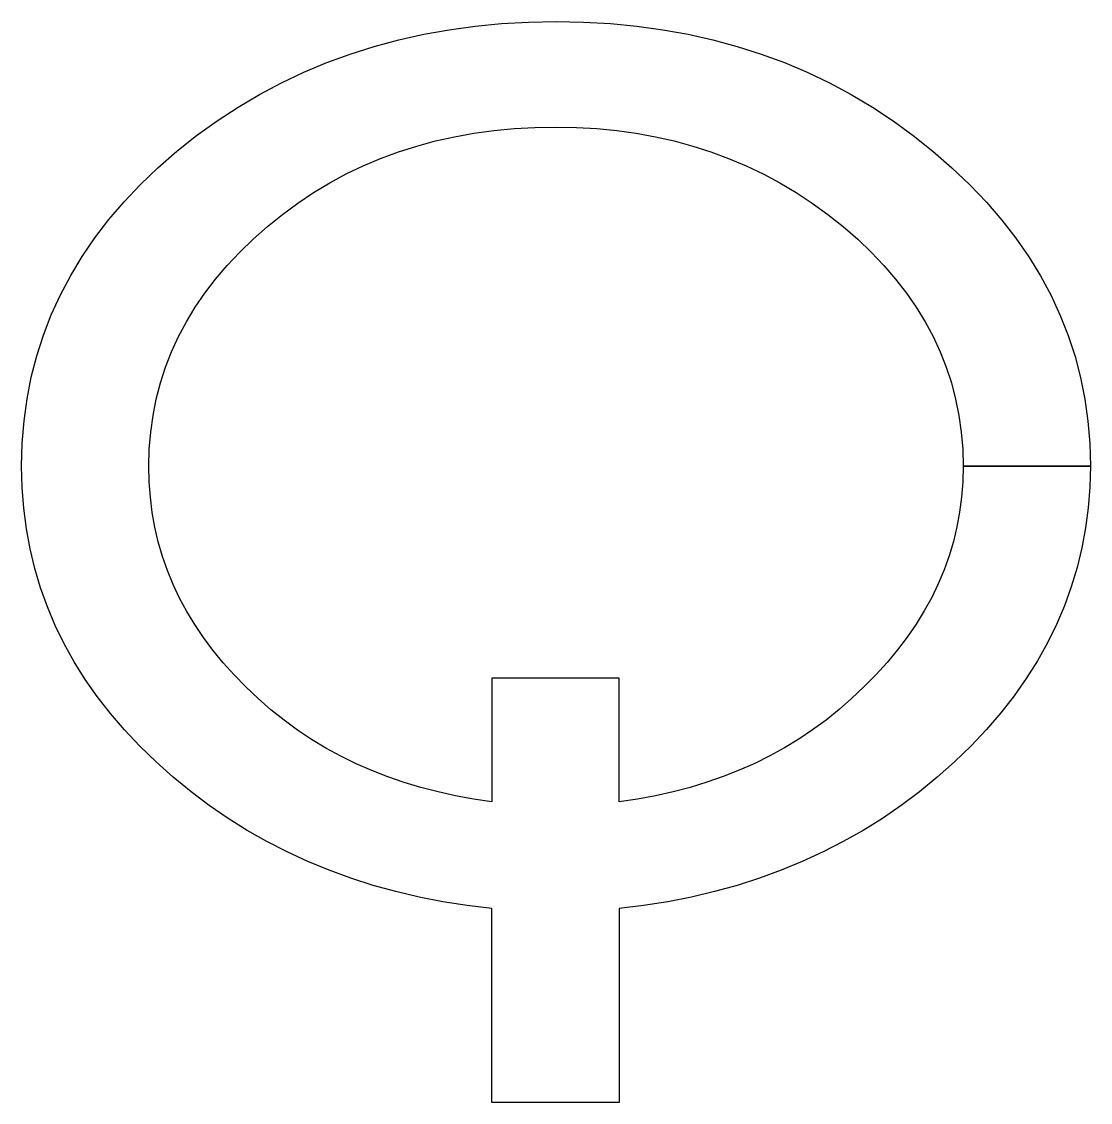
# Model space of a CAD drawing. Header units: metres. Extents: x 0 to 49.4, y 0 to 50.
import ezdxf

# ---------------------------------------------------------------- set-up
doc = ezdxf.new("R2010")
doc.units = ezdxf.units.M

msp = doc.modelspace()

# ---------------------------------------------------------------- linework, layer by layer
msp.add_lwpolyline([(49.439, 29.428), (49.415, 28.462), (49.341, 27.51), (49.219, 26.573), (49.047, 25.652), (48.826, 24.745), (48.557, 23.853), (48.238, 22.975), (47.87, 22.113), (47.453, 21.266), (46.987, 20.433), (46.472, 19.616), (45.908, 18.813), (45.295, 18.025), (44.633, 17.252), (43.922, 16.494), (43.161, 15.751), (42.359, 15.041), (41.533, 14.37), (40.686, 13.736), (39.816, 13.141), (38.923, 12.584), (38.009, 12.065), (37.072, 11.584), (36.113, 11.141), (35.131, 10.736), (34.127, 10.369), (33.101, 10.04), (32.052, 9.75), (30.981, 9.497), (29.888, 9.283), (28.772, 9.107), (27.635, 8.969), (27.635, 0), (21.749, 0), (21.749, 8.969), (20.604, 9.107), (19.483, 9.283), (18.385, 9.497), (17.31, 9.75), (16.258, 10.04), (15.23, 10.369), (14.225, 10.736), (13.243, 11.141), (12.284, 11.584), (11.348, 12.065), (10.436, 12.584), (9.547, 13.141), (8.681, 13.736), (7.838, 14.37), (7.018, 15.041), (6.222, 15.751), (5.469, 16.481), (4.764, 17.228), (4.107, 17.991), (3.5, 18.771), (2.941, 19.568), (2.43, 20.381), (1.969, 21.211), (1.555, 22.057), (1.191, 22.92), (0.875, 23.8), (0.608, 24.697), (0.389, 25.61), (0.219, 26.539), (0.097, 27.486), (0.024, 28.449), (0, 29.428), (0.028, 30.49), (0.112, 31.532), (0.252, 32.554), (0.448, 33.555), (0.701, 34.537), (1.009, 35.498), (1.373, 36.439), (1.794, 37.36), (2.27, 38.261), (2.803, 39.141), (3.391, 40.002), (4.036, 40.842), (4.737, 41.662), (5.493, 42.463), (6.306, 43.242), (7.175, 44.002), (8.097, 44.729), (9.043, 45.408), (10.012, 46.041), (11.004, 46.626), (12.019, 47.165), (13.058, 47.657), (14.12, 48.102), (15.205, 48.501), (16.313, 48.852), (17.444, 49.157), (18.599, 49.414), (19.776, 49.625), (20.977, 49.789), (22.202, 49.906), (23.449, 49.977), (24.72, 50), (25.99, 49.977), (27.236, 49.906), (28.458, 49.789), (29.656, 49.625), (30.83, 49.414), (31.98, 49.157), (33.105, 48.852), (34.207, 48.501), (35.284, 48.102), (36.338, 47.657), (37.367, 47.165), (38.372, 46.626), (39.353, 46.041), (40.311, 45.408), (41.244, 44.729), (42.152, 44.002), (43.035, 43.236), (43.86, 42.45), (44.629, 41.645), (45.341, 40.821), (45.995, 39.978), (46.593, 39.115), (47.134, 38.233), (47.618, 37.332), (48.045, 36.411), (48.415, 35.472), (48.728, 34.513), (48.984, 33.534), (49.183, 32.537), (49.326, 31.52), (49.411, 30.484), (49.439, 29.428)])
at = {"layer": 'InnerContours'}
msp.add_lwpolyline([(49.439, 29.428), (43.554, 29.428), (43.536, 28.712), (43.482, 28.006), (43.392, 27.31), (43.267, 26.626), (43.105, 25.951), (42.907, 25.287), (42.674, 24.634), (42.405, 23.991), (42.099, 23.359), (41.758, 22.737), (41.381, 22.125), (40.968, 21.525), (40.519, 20.934), (40.035, 20.355), (39.514, 19.785), (38.957, 19.226), (38.394, 18.687), (37.812, 18.175), (37.21, 17.69), (36.589, 17.233), (35.949, 16.804), (35.289, 16.402), (34.611, 16.028), (33.913, 15.681), (33.195, 15.362), (32.459, 15.071), (31.703, 14.807), (30.928, 14.57), (30.133, 14.362), (29.32, 14.181), (28.487, 14.027), (27.635, 13.901), (27.635, 19.619), (21.749, 19.619), (21.749, 13.901), (20.903, 14.027), (20.074, 14.18), (19.263, 14.36), (18.47, 14.567), (17.694, 14.801), (16.935, 15.063), (16.194, 15.351), (15.471, 15.667), (14.766, 16.011), (14.08, 16.383), (13.414, 16.785), (12.766, 17.216), (12.138, 17.675), (11.53, 18.163), (10.94, 18.68), (10.37, 19.226), (9.827, 19.779), (9.319, 20.342), (8.846, 20.917), (8.408, 21.504), (8.005, 22.101), (7.637, 22.711), (7.305, 23.331), (7.007, 23.963), (6.744, 24.606), (6.516, 25.261), (6.324, 25.927), (6.166, 26.605), (6.043, 27.293), (5.956, 27.994), (5.903, 28.705), (5.886, 29.428), (5.907, 30.227), (5.971, 31.012), (6.079, 31.783), (6.229, 32.539), (6.422, 33.282), (6.658, 34.011), (6.937, 34.725), (7.259, 35.426), (7.624, 36.113), (8.031, 36.785), (8.482, 37.444), (8.976, 38.089), (9.512, 38.719), (10.091, 39.336), (10.714, 39.938), (11.379, 40.527), (12.068, 41.084), (12.777, 41.604), (13.505, 42.089), (14.252, 42.538), (15.018, 42.951), (15.804, 43.328), (16.609, 43.669), (17.433, 43.974), (18.276, 44.244), (19.139, 44.477), (20.021, 44.674), (20.922, 44.836), (21.843, 44.962), (22.782, 45.051), (23.741, 45.105), (24.72, 45.123), (25.672, 45.105), (26.607, 45.051), (27.527, 44.962), (28.43, 44.836), (29.317, 44.674), (30.188, 44.477), (31.042, 44.244), (31.881, 43.974), (32.703, 43.669), (33.509, 43.328), (34.299, 42.951), (35.072, 42.538), (35.83, 42.089), (36.571, 41.604), (37.296, 41.084), (38.004, 40.527), (38.676, 39.938), (39.305, 39.336), (39.89, 38.719), (40.432, 38.089), (40.931, 37.444), (41.386, 36.785), (41.798, 36.113), (42.166, 35.426), (42.492, 34.725), (42.773, 34.011), (43.012, 33.282), (43.207, 32.539), (43.359, 31.783), (43.467, 31.012), (43.532, 30.227), (43.554, 29.428), (49.439, 29.428)], dxfattribs=at)

doc.saveas('drawing.dxf')
